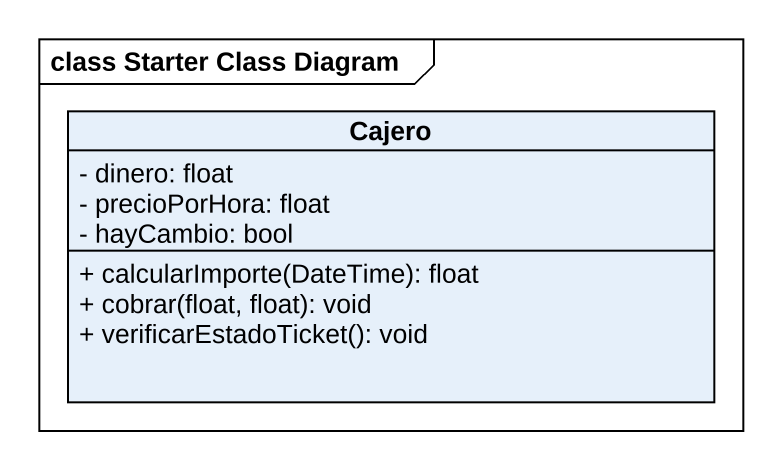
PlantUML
@startuml
mainframe class Starter Class Diagram
hide circle
hide empty members
skinparam classAttributeIconSize 0
class Cajero {
  - dinero: float
  - precioPorHora: float
  - hayCambio: bool
  + calcularImporte(DateTime): float
  + cobrar(float, float): void
  + verificarEstadoTicket(): void
}
@enduml
